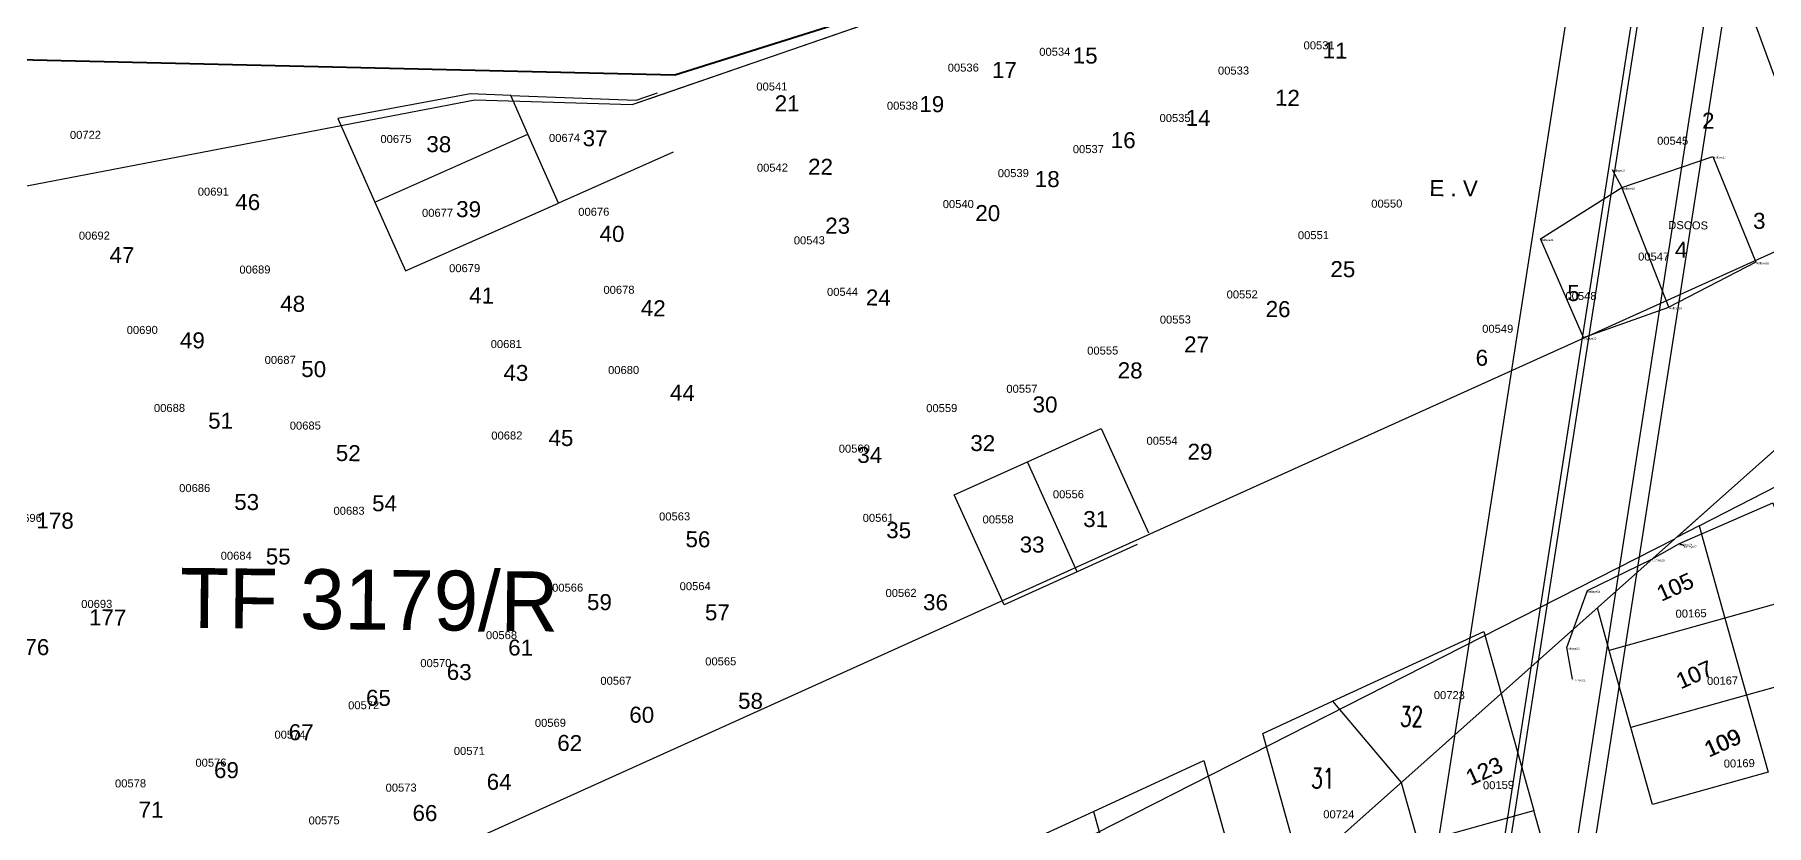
# Model space of a CAD drawing. Header units: metres. Extents: x 0 to 1324930, y 0 to 1631912.
# Drawn here: x 253340.3 to 253556.7, y 1630116.4 to 1630215.2 of the extents above; entities that cross this region are included whole.
import ezdxf
from ezdxf.enums import TextEntityAlignment as Align

# ---------------------------------------------------------------- set-up
doc = ezdxf.new("R2010")
doc.units = ezdxf.units.M
doc.header["$MEASUREMENT"] = 0
for name, color, linetype in [('A_revoir_geometrie_aberrante', 7, 'Continuous'), ('A_revoir_niveau_0', 7, 'Continuous'), ('limites_parcelles', 7, 'Continuous'), ('limites_tf', 7, 'Continuous'), ('numero_lot', 7, 'Continuous'), ('numero_parcelle', 7, 'Continuous')]:
    doc.layers.add(name, color=color, linetype=linetype)
for name, color, linetype, lineweight in [('ASSIETTE IMMAT', 7, 'Continuous', 0), ('CABA', 7, 'Continuous', 0), ('Numero_TF', 7, 'Continuous', 0)]:
    doc.layers.add(name, color=color, linetype=linetype, lineweight=lineweight)
doc.styles.add('Style-Arial', font='arial.ttf')
doc.styles.add('Style-FANCY', font='times.ttf')
doc.styles.add('Style-STANDARD', font='STANDARD.shx')
doc.styles.add('Styledgn000', font='dgn000.shx')
doc.styles.add('Styledgn002', font='dgn002.shx')

# ---------------------------------------------------------------- blocks, each defined once
blk = doc.blocks.new('*U125')
at = {"color": 7, "linetype": 'Continuous', "lineweight": 30}
for p, q in [((0.424759, 34.519368, 0.000007), (0.912737, 50.202607, 0.000007)), ((0.912737, 50.202607, 0.000007), (21.815799, 48.375721, 0.000007)), ((21.815799, 48.375721, 0.000007), (21.33018, 33.126481, 0.000007)), ((-14.366186, 14.83066, 0.000007), (-21.074376, 35.133549, 0.000007)), ((-21.074376, 35.133549, 0.000007), (-11.355527, 34.972944, 0.000007)), ((-11.355527, 34.972944, 0.000007), (0.424759, 34.519368, 0.000007)), ((-5.544273, 18.602794, 0.000007), (-11.355527, 34.972944, 0.000007)), ((-40.753208, 32.416124, 0.000007), (-33.436425, 32.909189, 0.000007)), ((-33.436425, 32.909189, 0.000007), (-29.508968, 33.084341, 0.000007)), ((-29.508968, 33.084341, 0.000007), (-22.431405, 11.434797, 0.000007)), ((26.973159, 32.809284, 0.000007), (-5.544273, 18.602794, 0.000007)), ((0.424759, 34.519368, 0.000007), (21.33018, 33.126481, 0.000007)), ((21.33018, 33.126481, 0.000007), (26.973159, 32.809284, 0.000007)), ((-32.003922, 7.504339, 0.000007), (-40.753208, 32.416124, 0.000007)), ((-5.544273, 18.602794, 0.000007), (-14.366186, 14.83066, 0.000007)), ((50.608737, 11.216902, 0.000007), (64.558169, 17.400906, 0.000007)), ((64.558169, 17.400906, 0.000007), (68.46952, 5.505061, 0.000007)), ((-59.893992, 11.480442, 0.000007), (-48.525256, 15.365228, 0.000007)), ((-48.525256, 15.365228, 0.000007), (-43.153327, 2.155467, 0.000007)), ((-61.12722, 13.730821, 0.000007), (-59.893992, 11.480442, 0.000007)), ((-70.062342, 5.065506, 0.000007), (-59.893992, 11.480442, 0.000007)), ((-54.032371, -3.465059, 0.000007), (-59.893992, 11.480442, 0.000007)), ((-22.431405, 11.434797, 0.000007), (-32.003922, 7.504339, 0.000007)), ((22.93396, 0.179315, 0.000007), (50.608737, 11.216902, 0.000007)), ((50.608737, 11.216902, 0.000007), (53.111684, 2.402923, 0.000007)), ((-64.706134, -7.260841, 0.000007), (-70.062342, 5.065506, 0.000007)), ((-43.153327, 2.155467, 0.000007), (-54.032371, -3.465059, 0.000007)), ((13.334092, -4.565, 0.000007), (22.93396, 0.179315, 0.000007)), ((-64.706134, -7.260841, 0.000007), (-54.032371, -3.465059, 0.000007)), ((4.065266, -9.011877, 0.000007), (13.334092, -4.565, 0.000007)), ((9.463608, -30.711784, 0.000007), (4.065266, -9.011877, 0.000007)), ((-11.888592, -16.073073, 0.000007), (-3.031716, -12.104795, 0.000007)), ((-3.031716, -12.104795, 0.000007), (2.366423, -32.767342, 0.000007)), ((-21.99105, -20.128371, 0.000007), (-11.888592, -16.073073, 0.000007)), ((-32.624524, -25.676973, 0.000007), (-21.99105, -20.128371, 0.000007)), ((-29.05057, -40.835853, 0.000007), (-32.624524, -25.676973, 0.000007)), ((-52.723416, -33.01474, 0.000007), (-41.063352, -27.910447, 0.000007)), ((-41.063352, -27.910447, 0.000007), (-35.876208, -42.612248, 0.000007)), ((-56.165445, -34.950888, 0.000007), (-52.723416, -33.01474, 0.000007)), ((-52.723416, -33.01474, 0.000007), (-52.165762, -33.260012, 0.000007)), ((-64.21641, -38.87483, 0.000007), (-56.165445, -34.950888, 0.000007)), ((-66.789287, -45.989095, 0.000007), (-64.21641, -38.87483, 0.000007)), ((-66.079708, -49.935867, 0.000007), (-66.789287, -45.989095, 0.000007))]:
    blk.add_line(p, q, dxfattribs=at)
at = {"color": 7, "linetype": 'Continuous', "lineweight": 30, "style": 'Style-Arial'}
for s, height, p in [('etalfaye9', 0.25, (0.912737, 50.202607, 0.000007)), ('etalfaye1', 0.25, (21.815799, 48.375721, 0.000007)), ('etalfaye6', 0.25, (-21.074376, 35.133549, 0.000007)), ('etalfaye7', 0.25, (-11.355527, 34.972944, 0.000007)), ('etalfaye10', 0.25, (-33.436425, 32.909189, 0.000007)), ('etalfaye11', 0.25, (-29.508968, 33.084341, 0.000007)), ('etalfaye8', 0.25, (0.424759, 34.519368, 0.000007)), ('etalfaye2', 0.25, (21.33018, 33.126481, 0.000007)), ('etalfaye3', 0.25, (26.973159, 32.809284, 0.000007)), ('etalfaye14', 0.25, (-40.753208, 32.416124, 0.000007)), ('Fondation', 1, (-16.445344, 27.328313, 0.000007)), ('etalfaye4', 0.25, (-5.544273, 18.602794, 0.000007)), ('etalfaye42', 0.25, (64.558169, 17.400906, 0.000007)), ('etalfaye17', 0.25, (-48.525256, 15.365228, 0.000007)), ('etalfaye15', 0.25, (-61.12722, 13.730821, 0.000007)), ('etalfaye5', 0.25, (-14.366186, 14.83066, 0.000007)), ('etalfaye16', 0.25, (-59.893992, 11.480442, 0.000007)), ('etalfaye12', 0.25, (-22.431405, 11.434797, 0.000007)), ('etalfaye41', 0.25, (50.608737, 11.216902, 0.000007)), ('DSCOS', 1, (-54.100599, 7.292217, 0.000007)), ('etalfaye13', 0.25, (-32.003922, 7.504339, 0.000007)), ('etalfaye21', 0.25, (-70.062342, 5.065506, 0.000007)), ('etalfaye43', 0.25, (68.46952, 5.505061, 0.000007)), ('etalfaye40', 0.25, (53.111684, 2.402923, 0.000007)), ('etalfaye18', 0.25, (-43.153327, 2.155467, 0.000007)), ('etalfaye39', 0.25, (22.93396, 0.179315, 0.000007)), ('etalfaye19', 0.25, (-54.032371, -3.465059, 0.000007)), ('etalfaye38', 0.25, (13.334092, -4.565, 0.000007)), ('etalfaye20', 0.25, (-64.706134, -7.260841, 0.000007)), ('etalfaye37', 0.25, (4.065266, -9.011877, 0.000007)), ('etalfaye34', 0.25, (-3.031716, -12.104795, 0.000007)), ('etalfaye33', 0.25, (-11.888592, -16.073073, 0.000007)), ('etalfaye32', 0.25, (-21.99105, -20.128371, 0.000007)), ('etalfaye31', 0.25, (-32.624524, -25.676973, 0.000007)), ('etalfaye28', 0.25, (-41.063352, -27.910447, 0.000007)), ('etalfaye36', 0.25, (9.463608, -30.711784, 0.000007)), ('etalfaye26', 0.25, (-52.723416, -33.01474, 0.000007)), ('etalfaye27', 0.25, (-52.165762, -33.260012, 0.000007)), ('etalfaye35', 0.25, (2.366423, -32.767342, 0.000007)), ('etalfaye25', 0.25, (-56.165445, -34.950888, 0.000007)), ('etalfaye24', 0.25, (-64.21641, -38.87483, 0.000007)), ('etalfaye30', 0.25, (-29.05057, -40.835853, 0.000007)), ('etalfaye29', 0.25, (-35.876208, -42.612248, 0.000007)), ('etalfaye23', 0.25, (-66.789287, -45.989095, 0.000007)), ('etalfaye22', 0.25, (-66.079708, -49.935867, 0.000007))]:
    blk.add_text(s, height=height, rotation=359.3981, dxfattribs=at).set_placement(p, align=Align.TOP_LEFT)

msp = doc.modelspace()

# ---------------------------------------------------------------- linework, layer by layer
at = {"layer": 'A_revoir_geometrie_aberrante'}
for p in [(253647.66593, 1630910.42849), (253647.23549, 1630902.43798), (253647.23549, 1630902.43792), (253645.88863, 1630825.83787), (253621.68215, 1630796.06037), (253638.91281, 1630795.57216)]:
    msp.add_line(p, (0, 0), dxfattribs=at)
at = {"layer": 'ASSIETTE IMMAT', "color": 2, "linetype": 'Continuous', "lineweight": 40}
msp.add_polyline3d([(253304.28607, 1630415.55982, -1.032), (253414.61246, 1630333.66978, 0), (253419.11558, 1630335.2232, 0), (253417.22345, 1630377.50538, -0.25045), (253461.43441, 1630331.70579, 0.10568), (253433.74197, 1630311.23856, 0.16934), (253426.94604, 1630302.1753, 0.20853), (253425.89071, 1630286.92304, 0.29538), (253475.14306, 1630227.38584, 0.74179), (253420.30421, 1630210.07073, 0.73244), (253338.30498, 1630212.02092, 0.55606), (253281.71605, 1630158.44501, 0.75471), (253272.82588, 1630058.16258, 1.3218), (253238.77313, 1630009.06386, 1.53968), (253173.60872, 1629962.60402, 1.67957), (253084.70559, 1629865.60895, 2.06647)], dxfattribs=at)
at = {"layer": 'CABA', "color": 7, "linetype": 'Continuous', "lineweight": 13}
for p, q in [((253551.20842, 1630157.48756), (253576.05824, 1630179.56805)), ((253545.16897, 1630152.10931), (253551.20842, 1630157.48756))]:
    msp.add_line(p, q, dxfattribs=at)
at = {"layer": 'limites_parcelles'}
for p, q in [((253394.77027, 1630207.75525), (253378.18305, 1630204.69062)), ((253399.79807, 1630207.56298), (253394.77027, 1630207.75525)), ((253401.94466, 1630202.72103), (253399.79807, 1630207.56298)), ((253399.79807, 1630207.56298), (253415.46147, 1630206.97858)), ((253415.46147, 1630206.97858), (253418.12341, 1630207.8778)), ((253378.18305, 1630204.69062), (253382.81592, 1630194.24316)), ((253382.81592, 1630194.24316), (253401.94466, 1630202.72103)), ((253405.76099, 1630194.11273), (253401.94466, 1630202.72103)), ((253420.09965, 1630200.46872), (253405.76099, 1630194.11273)), ((253382.81592, 1630194.24316), (253386.6311, 1630185.63476)), ((253386.6311, 1630185.63476), (253405.76099, 1630194.11273)), ((253464.34683, 1630161.78136), (253473.56654, 1630165.95471)), ((253473.56654, 1630165.95471), (253479.47687, 1630152.89752)), ((253455.20783, 1630157.64893), (253464.34683, 1630161.78136)), ((253470.56778, 1630148.03884), (253464.34683, 1630161.78136)), ((253548.25598, 1630153.78833), (253561.88029, 1630160.75908)), ((253461.42944, 1630143.90441), (253455.20783, 1630157.64893)), ((253545.43181, 1630152.34337), (253551.20842, 1630157.48756)), ((253548.25598, 1630153.78833), (253545.43181, 1630152.34337)), ((253548.25598, 1630153.78833), (253551.49109, 1630142.24939)), ((253478.07434, 1630151.43598), (253470.56778, 1630148.03884)), ((253470.56778, 1630148.03884), (253461.42944, 1630143.90441)), ((253565.93936, 1630146.28191), (253551.49109, 1630142.24939)), ((253537.04135, 1630138.21644), (253535.54801, 1630143.54396)), ((253502.4592, 1630131.86276), (253521.38147, 1630140.57514)), ((253521.38147, 1630140.57514), (253527.61492, 1630118.2133)), ((253551.49109, 1630142.24939), (253537.04135, 1630138.21644)), ((253551.49109, 1630142.24939), (253554.19059, 1630132.62077)), ((253539.74036, 1630128.58769), (253537.04135, 1630138.21644)), ((253568.63901, 1630136.65332), (253554.19059, 1630132.62077)), ((253493.75199, 1630127.85369), (253502.4592, 1630131.86276)), ((253502.4592, 1630131.86276), (253511.03614, 1630121.71853)), ((253554.19059, 1630132.62077), (253539.74036, 1630128.58769)), ((253554.19059, 1630132.62077), (253556.89009, 1630122.99214)), ((253501.52519, 1630100.02052), (253493.75199, 1630127.85369)), ((253542.43936, 1630118.95894), (253539.74036, 1630128.58769)), ((253472.58969, 1630118.10994), (253486.39146, 1630124.46469)), ((253486.39146, 1630124.46469), (253490.08825, 1630111.22716)), ((253556.89009, 1630122.99214), (253542.43936, 1630118.95894)), ((253511.03614, 1630121.71853), (253513.14426, 1630114.16955)), ((253458.78785, 1630111.75515), (253472.58969, 1630118.10994)), ((253472.58969, 1630118.10994), (253475.7395, 1630106.83536)), ((253513.14426, 1630114.16955), (253527.61492, 1630118.2133)), ((253530.43431, 1630108.09904), (253527.61492, 1630118.2133))]:
    msp.add_line(p, q, dxfattribs=at)
at = {"layer": 'limites_tf', "color": 1, "linetype": 'Continuous', "lineweight": 30}
msp.add_line((253414.97016, 1630206.41899, 0), (253487.81907, 1630231.63511, 0), dxfattribs=at)
at = {"layer": 'limites_tf', "color": 5, "linetype": 'Continuous', "lineweight": 30}
for p, q in [((253551.20842, 1630157.48756), (253576.05824, 1630179.56805)), ((253545.16897, 1630152.10931), (253551.20842, 1630157.48756)), ((253545.18221, 1630152.10605), (253369.56658, 1630062.84434)), ((253486.06877, 1630099.49218), (253545.16897, 1630152.10931))]:
    msp.add_line(p, q, dxfattribs=at)
at = {"layer": 'limites_tf', "color": 5, "linetype": 'Continuous', "lineweight": 30, "elevation": 0, "flags": 128}
msp.add_lwpolyline([(253548.01654, 1630236.3256), (253564.53235, 1630191.09961), (253272.33992, 1630059.13179), (253275.88763, 1630063.65478), (253281.71757, 1630158.44061), (253316.43682, 1630191.87588), (253332.17143, 1630206.5114), (253337.58072, 1630195.94399), (253395.31035, 1630207.02816), (253414.97495, 1630206.41155), (253417.55458, 1630207.3145), (253487.82397, 1630231.63767), (253546.97612, 1630239.14669), (253548.01654, 1630236.3256)], close=True, dxfattribs=at)

# ---------------------------------------------------------------- block references
at = {"layer": 'A_revoir_niveau_0', "color": 7, "linetype": 'Continuous', "lineweight": 30}
msp.add_blockref('*U125', (253598.51721, 1630184.57188, -0.00001), dxfattribs=at)

# ---------------------------------------------------------------- texts
at = {"layer": 'numero_lot', "color": 7, "linetype": 'Continuous', "lineweight": 0, "style": 'Style-STANDARD', "width": 0.73835}
for s, p in [('32', (253512.33242, 1630129.96074)), ('31', (253501.23885, 1630122.23604))]:
    msp.add_text(s, height=2.49879, rotation=359.79223, dxfattribs=at).set_placement(p, align=Align.MIDDLE_CENTER)
at = {"layer": 'numero_lot', "color": 7, "linetype": 'Continuous', "lineweight": 0, "char_height": 2, "attachment_point": 1}
for s, insert, rotation, line_spacing_factor, style in [('\\fArial|b0|i0|c00|p39;11', (253501.24695, 1630214.18698, 0), 359.5302838, 0.6, 'Styledgn000'), ('\\fArial|b0|i0|c00|p39;17', (253459.92912, 1630211.74521, 0), 359.5302838, 0.6, 'Styledgn000'), ('\\fArial|b0|i0|c00|p39;15', (253470.01689, 1630213.55765, 0), 359.5302838, 0.6, 'Styledgn000'), ('\\fArial|b0|i0|c00|p39;21', (253432.7867, 1630207.5785, 0), 359.5302838, 0.6, 'Styledgn000'), ('\\fArial|b0|i0|c00|p39;19', (253450.84967, 1630207.48566, 0), 359.5302838, 0.6, 'Styledgn000'), ('\\fArial|b0|i0|c00|p39;12', (253495.28401, 1630208.26905, 0), 359.5302838, 0.6, 'Styledgn000'), ('\\fArial|b0|i0|c00|p39;14', (253484.12255, 1630205.76405, 0), 359.5302838, 0.6, 'Styledgn000'), ('\\fArial|b0|i0|c00|p39;2', (253548.62963, 1630205.40516, 0), 0.1211806, 0.6, 'Styledgn000'), ('\\fArial|b0|i0|c00|p39;37', (253408.80487, 1630203.22817, 0), 358.9973874, 0.6, 'Styledgn000'), ('\\fArial|b0|i0|c00|p39;16', (253474.77099, 1630202.98861, 0), 359.5302838, 0.6, 'Styledgn000'), ('\\fArial|b0|i0|c00|p39;38', (253389.27505, 1630202.49462, 0), 358.9973874, 0.6, 'Styledgn000'), ('\\fArial|b0|i0|c00|p39;22', (253436.95301, 1630199.65794, 0), 359.5302838, 0.6, 'Styledgn000'), ('\\fArial|b0|i0|c00|p39;18', (253465.28083, 1630198.1236, 0), 359.5302838, 0.6, 'Styledgn000'), ('\\fArial|b0|i0|c00|p39;E . V', (253514.57281, 1630196.988, 0), 359.439008, 0.6, 'Styledgn000'), ('\\fArial|b0|i0|c00|p39;46', (253365.39923, 1630195.25727, 0), 359.4122494, 0.6, 'Styledgn000'), ('\\fArial|b0|i0|c00|p39;39', (253392.99591, 1630194.3716, 0), 358.9973874, 0.6, 'Styledgn000'), ('\\fArial|b0|i0|c00|p39;23', (253439.09353, 1630192.29795, 0), 359.5302838, 0.6, 'Styledgn000'), ('\\fArial|b0|i0|c00|p39;20', (253457.84764, 1630193.87018, 0), 359.5302838, 0.6, 'Styledgn000'), ('\\fArial|b0|i0|c00|p39;3', (253555.00496, 1630192.88737, 0), 0.1211806, 0.6, 'Styledgn000'), ('\\fArial|b0|i0|c00|p39;40', (253410.91248, 1630191.30096, 0), 358.9973874, 0.6, 'Styledgn000'), ('\\fArial|b0|i0|c00|p39;47', (253349.68426, 1630188.62979, 0), 359.4122494, 0.6, 'Styledgn000'), ('\\fArial|b0|i0|c00|p39;4', (253545.23555, 1630189.27458, 0), 0.1211806, 0.6, 'Styledgn000'), ('\\fArial|b0|i0|c00|p39;25', (253502.21235, 1630186.86972, 0), 359.439008, 0.6, 'Styledgn000'), ('\\fArial|b0|i0|c00|p39;41', (253394.62361, 1630183.59509, 0), 358.9973874, 0.6, 'Styledgn000'), ('\\fArial|b0|i0|c00|p39;5', (253531.79631, 1630183.86572, 0), 0.1211806, 0.6, 'Styledgn000'), ('\\fArial|b0|i0|c00|p39;48', (253371.01286, 1630182.54545, 0), 359.4122494, 0.6, 'Styledgn000'), ('\\fArial|b0|i0|c00|p39;42', (253416.06207, 1630182.00424, 0), 358.9973874, 0.6, 'Styledgn000'), ('\\fArial|b0|i0|c00|p39;24', (253444.17118, 1630183.31968, 0), 359.5302838, 0.6, 'Styledgn000'), ('\\fArial|b0|i0|c00|p39;26', (253494.12016, 1630181.88313, 0), 359.439008, 0.6, 'Styledgn000'), ('\\fArial|b0|i0|c00|p39;49', (253358.4791, 1630177.98151, 0), 359.4122494, 0.6, 'Styledgn000'), ('\\fArial|b0|i0|c00|p39;27', (253483.93148, 1630177.46186, 0), 359.439008, 0.6, 'Styledgn000'), ('\\fArial|b0|i0|c00|p39;6', (253520.34171, 1630175.78374, 0), 0.1211806, 0.6, 'Styledgn000'), ('\\fArial|b0|i0|c00|p39;50', (253373.63582, 1630174.38352, 0), 359.4122494, 0.6, 'Styledgn000'), ('\\fArial|b0|i0|c00|p39;43', (253398.90489, 1630173.92584, 0), 358.9973874, 0.6, 'Styledgn000'), ('\\fArial|b0|i0|c00|p39;28', (253475.63908, 1630174.22454, 0), 359.439008, 0.6, 'Styledgn000'), ('\\fArial|b0|i0|c00|p39;44', (253419.71114, 1630171.43317, 0), 358.9973874, 0.6, 'Styledgn000'), ('\\fArial|b0|i0|c00|p39;30', (253465.00571, 1630169.95999, 0), 359.439008, 0.6, 'Styledgn000'), ('\\fArial|b0|i0|c00|p39;51', (253362.00414, 1630167.93477, 0), 359.4122494, 0.6, 'Styledgn000'), ('\\fArial|b0|i0|c00|p39;45', (253404.53648, 1630165.79762, 0), 358.9973874, 0.6, 'Styledgn000'), ('\\fArial|b0|i0|c00|p39;32', (253457.22518, 1630165.13698, 0), 359.439008, 0.6, 'Styledgn000'), ('\\fArial|b0|i0|c00|p39;29', (253484.36148, 1630164.04534, 0), 359.439008, 0.6, 'Styledgn000'), ('\\fArial|b0|i0|c00|p39;52', (253377.95419, 1630163.88583, 0), 359.4122494, 0.6, 'Styledgn000'), ('\\fArial|b0|i0|c00|p39;34', (253443.10864, 1630163.65214, 0), 359.439008, 0.6, 'Styledgn000'), ('\\fArial|b0|i0|c00|p39;53', (253365.26396, 1630157.78045, 0), 359.4122494, 0.6, 'Styledgn000'), ('\\fArial|b0|i0|c00|p39;54', (253382.48491, 1630157.61148, 0), 359.4122494, 0.6, 'Styledgn000'), ('\\fArial|b0|i0|c00|p39;178', (253340.55549, 1630155.46789, 0), 359.4122494, 0.6, 'Styledgn000'), ('\\fArial|b0|i0|c00|p39;31', (253471.32912, 1630155.63941, 0), 359.439008, 0.6, 'Styledgn000'), ('\\fArial|b0|i0|c00|p39;35', (253446.72197, 1630154.25114, 0), 359.439008, 0.6, 'Styledgn000'), ('\\fArial|b0|i0|c00|p39;56', (253421.64157, 1630153.12518, 0), 359.4084107, 0.6, 'Styledgn000'), ('\\fArial|b0|i0|c00|p39;33', (253463.39179, 1630152.45884, 0), 359.439008, 0.6, 'Styledgn000'), ('\\fArial|b0|i0|c00|p39;55', (253369.20616, 1630150.97015, 0), 359.4122494, 0.6, 'Styledgn000'), ('\\fArial|b0|i0|c00|p39;105', (253542.72079, 1630146.10483), 24.2717549, 0.72, 'Style-FANCY'), ('\\fArial|b0|i0|c00|p39;105', (253542.7452, 1630146.11584), 24.2717549, 0.72, 'Style-FANCY'), ('\\fArial|b0|i0|c00|p39;59', (253409.33533, 1630145.27606, 0), 359.4084107, 0.6, 'Styledgn000'), ('\\fArial|b0|i0|c00|p39;36', (253451.32178, 1630145.24925, 0), 359.439008, 0.6, 'Styledgn000'), ('\\fArial|b0|i0|c00|p39;177', (253347.11581, 1630143.36101, 0), 359.4122494, 0.6, 'Styledgn000'), ('\\fArial|b0|i0|c00|p39;57', (253424.071, 1630143.98769, 0), 359.4084107, 0.6, 'Styledgn000'), ('\\fArial|b0|i0|c00|p39;176', (253337.49794, 1630139.67108, 0), 359.4122494, 0.6, 'Styledgn000'), ('\\fArial|b0|i0|c00|p39;61', (253399.48951, 1630139.58735, 0), 359.4084107, 0.6, 'Styledgn000'), ('\\fArial|b0|i0|c00|p39;63', (253391.81718, 1630136.53847, 0), 359.4084107, 0.6, 'Styledgn000'), ('\\fArial|b0|i0|c00|p39;107', (253545.13827, 1630135.14804), 24.2717549, 0.72, 'Style-FANCY'), ('\\fArial|b0|i0|c00|p39;107', (253545.16269, 1630135.15905), 24.2717549, 0.72, 'Style-FANCY'), ('\\fArial|b0|i0|c00|p39;65', (253381.72519, 1630133.31086, 0), 359.4084107, 0.6, 'Styledgn000'), ('\\fArial|b0|i0|c00|p39;58', (253428.2104, 1630132.93135, 0), 359.4084107, 0.6, 'Styledgn000'), ('\\fArial|b0|i0|c00|p39;60', (253414.62298, 1630131.19741, 0), 359.4084107, 0.6, 'Styledgn000'), ('\\fArial|b0|i0|c00|p39;67', (253372.06467, 1630129.00198, 0), 359.4084107, 0.6, 'Styledgn000'), ('\\fArial|b0|i0|c00|p39;62', (253405.62253, 1630127.66566, 0), 359.4084107, 0.6, 'Styledgn000'), ('\\fArial|b0|i0|c00|p39;109', (253548.65007, 1630126.63152), 24.2717549, 0.72, 'Style-FANCY'), ('\\fArial|b0|i0|c00|p39;109', (253548.70704, 1630126.65721), 24.2717549, 0.72, 'Style-FANCY'), ('\\fArial|b0|i0|c00|p39;69', (253362.73573, 1630124.28168, 0), 359.4084107, 0.6, 'Styledgn000'), ('\\fArial|b0|i0|c00|p39;123', (253518.86964, 1630123.09973), 24.2717549, 0.72, 'Style-FANCY'), ('\\fArial|b0|i0|c00|p39;123', (253518.89406, 1630123.11074), 24.2717549, 0.72, 'Style-FANCY'), ('\\fArial|b0|i0|c00|p39;64', (253396.80688, 1630122.8123, 0), 359.4084107, 0.6, 'Styledgn000'), ('\\fArial|b0|i0|c00|p39;71', (253353.31427, 1630119.32984, 0), 359.4084107, 0.6, 'Styledgn000'), ('\\fArial|b0|i0|c00|p39;66', (253387.53612, 1630118.9237, 0), 359.4084107, 0.6, 'Styledgn000')]:
    msp.add_mtext(s, dxfattribs=dict(at, insert=insert, rotation=rotation, line_spacing_factor=line_spacing_factor, style=style))
at = {"layer": 'numero_parcelle', "color": 5, "linetype": 'Continuous', "lineweight": 0, "style": 'Style-Arial'}
for s, rotation, p in [('00531', 0.37413, (253498.84437, 1630214.30868, 0.00002)), ('00534', 0.37413, (253465.82446, 1630213.50543, 0.00002)), ('00536', 0.37413, (253454.38869, 1630211.52094, 0.00002)), ('00533', 0.37413, (253488.15015, 1630211.15376, 0.00002)), ('00541', 0.37413, (253430.47921, 1630209.16117, 0.00002)), ('00538', 0.37413, (253446.78723, 1630206.77021, 0.00002)), ('00535', 0.37413, (253480.8499, 1630205.22972, 0.00002)), ('00722', 0.37413, (253344.72171, 1630203.12377, 0.00002)), ('00675', 0.37413, (253383.51131, 1630202.60579, 0.00002)), ('00674', 0.37413, (253404.57312, 1630202.74332, 0.00002)), ('00537', 0.37413, (253470.0137, 1630201.33933, 0.00002)), ('00545', 0.07223, (253543.01383, 1630202.39842, -0.00002)), ('00542', 0.37413, (253430.5454, 1630199.02488, 0.00002)), ('00539', 0.37413, (253460.63946, 1630198.33993, 0.00002)), ('00691', 0.37413, (253360.6935, 1630196.02952, 0.00002)), ('00540', 0.37413, (253453.76611, 1630194.47541, 0.00002)), ('00550', 0.37413, (253507.3, 1630194.53222, 0.00002)), ('00677', 0.37413, (253388.70877, 1630193.38445, 0.00002)), ('00676', 0.37413, (253408.22948, 1630193.51192, 0.00002)), ('00692', 0.37413, (253345.83137, 1630190.53356, 0.00002)), ('00551', 0.37413, (253498.13637, 1630190.59043, 0.00002)), ('00543', 0.37413, (253435.15481, 1630189.94661, 0.00002)), ('00547', 0.07223, (253540.64371, 1630187.92512, -0.00002)), ('00689', 0.37413, (253365.89432, 1630186.29402, 0.00002)), ('00679', 0.37413, (253392.09316, 1630186.4651, 0.00002)), ('00678', 0.37413, (253411.37548, 1630183.76301, 0.00002)), ('00544', 0.37413, (253439.30664, 1630183.50972, 0.00002)), ('00552', 0.37413, (253489.23122, 1630183.18683, 0.00002)), ('00548', 0.07223, (253531.56491, 1630182.99611, -0.00002)), ('00553', 0.37413, (253480.88535, 1630180.04724, 0.00002)), ('00690', 0.37413, (253351.81617, 1630178.74646, 0.00002)), ('00549', 0.07223, (253521.16153, 1630178.90436, -0.00002)), ('00687', 0.37413, (253369.0504, 1630175.00263, 0.00002)), ('00681', 0.37413, (253397.2923, 1630176.98668, 0.00002)), ('00555', 0.37413, (253471.81041, 1630176.16834, 0.00002)), ('00680', 0.37413, (253411.95466, 1630173.74024, 0.00002)), ('00557', 0.37413, (253461.71382, 1630171.40132, 0.00002)), ('00688', 0.37413, (253355.21903, 1630168.99922, 0.00002)), ('00559', 0.37413, (253451.70131, 1630168.98221, 0.00002)), ('00685', 0.37413, (253372.18633, 1630166.7962, 0.00002)), ('00682', 0.37413, (253397.36694, 1630165.55634, 0.00002)), ('00554', 0.37413, (253479.22289, 1630164.90474, 0.00002)), ('00560', 0.37413, (253440.77336, 1630163.91913, 0.00002)), ('00686', 0.37413, (253358.36672, 1630158.99323, 0.00002)), ('00556', 0.37413, (253467.52428, 1630158.21744, 0.00002)), ('00683', 0.37413, (253377.64992, 1630156.15592, 0.00002)), ('00563', 0.37413, (253418.32349, 1630155.44938, 0.00002)), ('00696', 0.37413, (253337.3284, 1630155.25658, 0.00002)), ('00561', 0.37413, (253443.7654, 1630155.27103, 0.00002)), ('00558', 0.37413, (253458.73808, 1630155.07498, 0.00002)), ('00684', 0.37413, (253363.55914, 1630150.54313, 0.00002)), ('00564', 0.37413, (253420.8966, 1630146.73558, 0.00002)), ('00566', 0.37413, (253404.96187, 1630146.54758, 0.00002)), ('00562', 0.37413, (253446.61546, 1630145.88745, 0.00002)), ('00693', 0.37413, (253346.13186, 1630144.51624, 0.00002)), ('00568', 0.37413, (253396.69713, 1630140.61725, 0.00002)), ('00570', 0.37413, (253388.50036, 1630137.12185, 0.00002)), ('00565', 0.37413, (253424.09165, 1630137.33978, 0.00002)), ('00567', 0.37413, (253410.99282, 1630134.91818, 0.00002)), ('00572', 0.37413, (253379.4764, 1630131.85815, 0.00002)), ('00569', 0.37413, (253402.80756, 1630129.65995, 0.00002)), ('00574', 0.37413, (253370.27428, 1630128.18829, 0.00002)), ('00571', 0.37413, (253392.68179, 1630126.15196, 0.00002)), ('00576', 0.37413, (253360.40012, 1630124.68194, 0.00002)), ('00578', 0.37413, (253350.35218, 1630122.09789, 0.00002)), ('00573', 0.37413, (253384.15666, 1630121.5631, 0.00002)), ('00575', 0.37413, (253374.53794, 1630117.47078, 0.00002))]:
    msp.add_text(s, height=1, rotation=rotation, dxfattribs=at).set_placement(p, align=Align.TOP_LEFT)
at = {"layer": 'numero_parcelle', "color": 5, "lineweight": 0, "style": 'Style-Arial'}
for s, rotation, p in [('00165', 1.13223, (253545.30948, 1630143.30021, 0.00127)), ('00167', 1.13223, (253549.2416, 1630134.89709, 0.00127)), ('00723', 359.79223, (253515.12076, 1630133.13827)), ('00169', 1.13223, (253551.32866, 1630124.57287, 0.00127)), ('00159', 1.13223, (253521.25399, 1630121.85827, 0.00127)), ('00724', 359.79223, (253501.31156, 1630118.24564))]:
    msp.add_text(s, height=1, rotation=rotation, dxfattribs=at).set_placement(p, align=Align.TOP_LEFT)
at = {"layer": 'numero_tf', "color": 4, "linetype": 'Continuous', "lineweight": 0, "style": 'Styledgn002'}
msp.add_text('TF 3179/R', height=7.482, rotation=359.408405, dxfattribs=at).set_placement((253382.10934, 1630144.55528, 0), align=Align.MIDDLE_CENTER)

doc.saveas('drawing.dxf')
